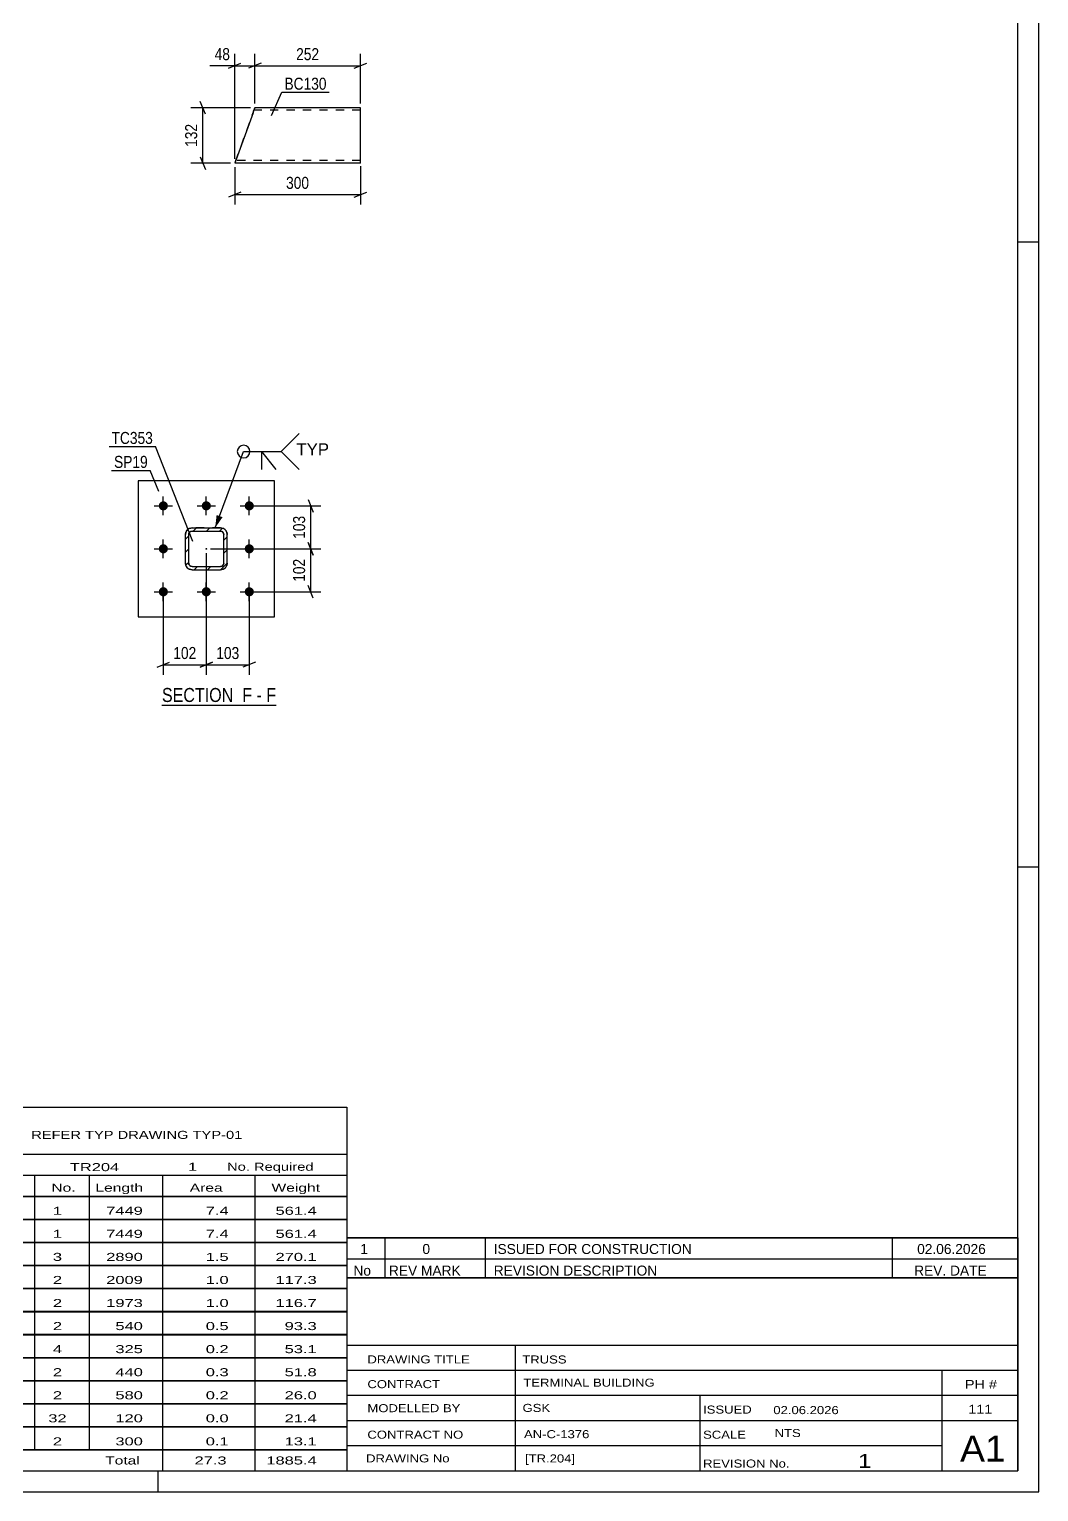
# Model space of a CAD drawing. Header units: millimetres. Extents: x 0 to 841, y 0 to 594.
# Drawn here: x 600.2 to 841, y 0 to 348.8 of the extents above; entities that cross this region are included whole.
import ezdxf

# ---------------------------------------------------------------- set-up
doc = ezdxf.new("R2010")
doc.units = ezdxf.units.MM
doc.linetypes.add('DXK_LINE_DOT2', pattern=[3.9198, 1.9599, -1.9599])
doc.linetypes.add('DXK_LINE_DOT3', pattern=[5.9187, 2.979, -0.9799, 0.9799, -0.9799])
doc.styles.add('Arial', font='ARIAL.TTF', dxfattribs={"height": 0.2})
doc.styles.add('Arial Narrow', font='ARIALN.TTF', dxfattribs={"height": 0.2})

# ---------------------------------------------------------------- blocks, each defined once
blk = doc.blocks.new('Unknown-570388081-1132')
at = {"color": 5, "linetype": 'Continuous'}
for p, q in [((841, 0), (841, 594)), ((836, 5), (836, 589)), ((841, 298), (836, 298)), ((841, 149), (836, 149)), ((5, 5), (836, 5)), ((631, 0), (631, 5)), ((0, 0), (841, 0))]:
    blk.add_line(p, q, dxfattribs=at)
blk = doc.blocks.new('Unknown-570388081-22 - 9984')
at = {"color": 6, "linetype": 'Continuous'}
blk.add_line((631.87, 187.61), (659.09, 187.61), dxfattribs=at)
at = {"color": 0, "linetype": 'Continuous'}
blk.add_wipeout([(649.98, 188.36), (649.98, 191.86), (631.87, 191.86), (631.87, 188.36)], dxfattribs=at)
at = {"color": 7, "linetype": 'Continuous', "style": 'Arial Narrow'}
blk.add_text('SECTION ', height=3.34, dxfattribs=at).set_placement((631.87, 188.36))
at = {"color": 0, "linetype": 'Continuous'}
blk.add_wipeout([(653.37, 188.36), (653.37, 191.86), (651.03, 191.86), (651.03, 188.36)], dxfattribs=at)
blk.add_wipeout([(655.7, 188.36), (655.7, 191.86), (654.42, 191.86), (654.42, 188.36)], dxfattribs=at)
at = {"color": 7, "linetype": 'Continuous', "style": 'Arial Narrow'}
blk.add_text('F', height=3.34, dxfattribs=at).set_placement((651.03, 188.36))
at = {"color": 0, "linetype": 'Continuous'}
blk.add_wipeout([(659.09, 188.36), (659.09, 191.86), (656.75, 191.86), (656.75, 188.36)], dxfattribs=at)
at = {"color": 7, "linetype": 'Continuous', "style": 'Arial Narrow'}
for s, p in [('-', (654.42, 188.36)), ('F', (656.75, 188.36))]:
    blk.add_text(s, height=3.34, dxfattribs=at).set_placement(p)
blk = doc.blocks.new('Part-570388081-10019 - 9984')
at = {"linetype": 'Continuous'}
h = blk.add_hatch(dxfattribs=at)
h.set_pattern_fill('', scale=0.7, style=0, pattern_type=0)
h.set_pattern_definition([(45, (645.8508, 219.8917), (-1.57154, 1.57154), [])])
h.paths.add_polyline_path([(639.05, 219.89), (645.85, 219.89), (646.46, 220.01), (646.98, 220.36), (647.33, 220.88), (647.45, 221.49), (647.45, 228.29), (647.33, 228.9), (646.98, 229.42), (646.46, 229.77), (645.85, 229.89), (639.05, 229.89), (638.44, 229.77), (637.92, 229.42), (637.57, 228.9), (637.45, 228.29), (637.45, 221.49), (637.57, 220.88), (637.92, 220.36), (638.44, 220.01)])
h.paths.add_polyline_path([(638.31, 221.19), (638.25, 221.49), (638.25, 228.29), (638.31, 228.6), (638.49, 228.86), (638.74, 229.03), (639.05, 229.09), (645.85, 229.09), (646.16, 229.03), (646.42, 228.86), (646.59, 228.6), (646.65, 228.29), (646.65, 221.49), (646.59, 221.19), (646.42, 220.93), (646.16, 220.75), (645.85, 220.69), (639.05, 220.69), (638.74, 220.75), (638.49, 220.93)])
blk.add_hatch(color=246, dxfattribs=at).paths.add_polyline_path([(642.45, 224.79, -1), (642.45, 224.99, -1)])
at = {"color": 7, "linetype": 'DXK_LINE_DOT2'}
for p, q in [((637.45, 228.29), (637.57, 228.9)), ((637.45, 221.49), (637.45, 228.29)), ((638.31, 228.6), (638.25, 228.29)), ((638.25, 221.49), (638.25, 228.29)), ((638.44, 229.77), (639.05, 229.89)), ((639.05, 229.09), (638.74, 229.03)), ((645.85, 229.89), (639.05, 229.89)), ((639.05, 229.09), (645.85, 229.09)), ((645.85, 229.89), (646.46, 229.77)), ((646.16, 229.03), (645.85, 229.09)), ((646.65, 228.29), (646.59, 228.6)), ((646.65, 221.49), (646.65, 228.29)), ((647.33, 228.9), (647.45, 228.29)), ((647.45, 221.49), (647.45, 228.29)), ((637.57, 220.88), (637.45, 221.49)), ((638.25, 221.49), (638.31, 221.19)), ((639.05, 219.89), (638.44, 220.01)), ((638.74, 220.75), (639.05, 220.69)), ((639.05, 220.69), (645.85, 220.69)), ((639.05, 219.89), (645.85, 219.89)), ((645.85, 220.69), (646.16, 220.75)), ((646.46, 220.01), (645.85, 219.89)), ((646.59, 221.19), (646.65, 221.49)), ((647.45, 221.49), (647.33, 220.88))]:
    blk.add_line(p, q, dxfattribs=at)
at = {"color": 2, "linetype": 'Continuous'}
for p, q in [((637.57, 228.9), (637.45, 228.29)), ((637.45, 228.29), (637.45, 228.29)), ((637.45, 221.49), (637.45, 228.29)), ((638.25, 228.29), (638.31, 228.6)), ((638.25, 228.29), (638.25, 228.29)), ((638.25, 221.49), (638.25, 228.29)), ((639.05, 229.89), (638.44, 229.77)), ((638.74, 229.03), (639.05, 229.09)), ((639.05, 229.89), (639.05, 229.89)), ((639.05, 229.89), (645.85, 229.89)), ((639.05, 229.09), (639.05, 229.09)), ((639.05, 229.09), (645.85, 229.09)), ((645.85, 229.89), (645.85, 229.89)), ((646.46, 229.77), (645.85, 229.89)), ((645.85, 229.09), (645.85, 229.09)), ((645.85, 229.09), (646.16, 229.03)), ((646.59, 228.6), (646.65, 228.29)), ((646.65, 228.29), (646.65, 228.29)), ((646.65, 221.49), (646.65, 228.29)), ((647.45, 228.29), (647.33, 228.9)), ((647.45, 228.29), (647.45, 228.29)), ((647.45, 221.49), (647.45, 228.29)), ((637.45, 221.49), (637.45, 221.49)), ((637.45, 221.49), (637.57, 220.88)), ((638.25, 221.49), (638.25, 221.49)), ((638.31, 221.19), (638.25, 221.49)), ((638.44, 220.01), (639.05, 219.89)), ((639.05, 220.69), (638.74, 220.75)), ((639.05, 220.69), (639.05, 220.69)), ((639.05, 220.69), (645.85, 220.69)), ((639.05, 219.89), (639.05, 219.89)), ((639.05, 219.89), (645.85, 219.89)), ((646.16, 220.75), (645.85, 220.69)), ((645.85, 220.69), (645.85, 220.69)), ((645.85, 219.89), (646.46, 220.01)), ((645.85, 219.89), (645.85, 219.89)), ((646.65, 221.49), (646.59, 221.19)), ((646.65, 221.49), (646.65, 221.49)), ((647.33, 220.88), (647.45, 221.49)), ((647.45, 221.49), (647.45, 221.49))]:
    blk.add_line(p, q, dxfattribs=at)
at = {"color": 7, "linetype": 'DXK_LINE_DOT3'}
blk.add_line((642.45, 224.89), (642.45, 224.89), dxfattribs=at)
at = {"color": 246, "linetype": 'DXK_LINE_DOT2'}
blk.add_line((642.45, 224.89), (642.45, 224.89), dxfattribs=at)
at = {"color": 246, "linetype": 'Continuous'}
blk.add_circle((642.45, 224.89), 0.1, dxfattribs=at)
at = {"color": 7, "linetype": 'DXK_LINE_DOT2'}
for centre, radius, start, end in [((639.05, 228.29), 1.6, 112.4999, 157.4999), ((639.05, 228.29), 0.8, 112.4999, 157.4999), ((645.85, 228.29), 0.8, 22.4999, 67.4999), ((645.85, 228.29), 1.6, 22.4999, 67.4999), ((639.05, 221.49), 1.6, 202.4999, 247.4999), ((639.05, 221.49), 0.8, 202.4999, 247.4999), ((645.85, 221.49), 0.8, 292.4999, 337.4999), ((645.85, 221.49), 1.6, 292.4999, 337.4999)]:
    blk.add_arc(centre, radius, start, end, dxfattribs=at)
at = {"color": 2, "linetype": 'Continuous'}
for centre, radius, start, end in [((639.05, 228.29), 1.6, 112.4999, 157.4999), ((639.05, 228.29), 0.8, 112.4999, 157.4999), ((645.85, 228.29), 0.8, 22.4999, 67.4999), ((645.85, 228.29), 1.6, 22.4999, 67.4999), ((639.05, 221.49), 1.6, 202.4999, 247.4999), ((639.05, 221.49), 0.8, 202.4999, 247.4999), ((645.85, 221.49), 0.8, 292.4999, 337.4999), ((645.85, 221.49), 1.6, 292.4999, 337.4999)]:
    blk.add_arc(centre, radius, start, end, dxfattribs=at)
blk = doc.blocks.new('Part-570388081-10025 - 9984')
at = {"color": 2, "linetype": 'Continuous'}
for p, q in [((626.2, 241.14), (626.2, 208.64)), ((658.7, 241.14), (626.2, 241.14)), ((658.7, 208.64), (658.7, 241.14)), ((626.2, 208.64), (658.7, 208.64))]:
    blk.add_line(p, q, dxfattribs=at)
blk = doc.blocks.new('Bolt-570388081-10070 - 9984')
at = {"linetype": 'Continuous'}
for points in [[(632.2, 236.24, -1), (632.2, 234.04, -1)], [(642.45, 236.24, -1), (642.45, 234.04, -1)], [(652.7, 236.24, -1), (652.7, 234.04, -1)], [(632.2, 225.99, -1), (632.2, 223.79, -1)], [(652.7, 225.99, -1), (652.7, 223.79, -1)], [(632.2, 215.74, -1), (632.2, 213.54, -1)], [(642.45, 215.74, -1), (642.45, 213.54, -1)], [(652.7, 215.74, -1), (652.7, 213.54, -1)]]:
    blk.add_hatch(color=1, dxfattribs=at).paths.add_polyline_path(points)
at = {"color": 1, "linetype": 'Continuous'}
for p, q in [((632.2, 232.94), (632.2, 237.34)), ((642.45, 232.94), (642.45, 237.34)), ((652.7, 232.94), (652.7, 237.34)), ((630, 235.14), (634.4, 235.14)), ((640.25, 235.14), (644.65, 235.14)), ((650.5, 235.14), (654.9, 235.14)), ((632.2, 222.69), (632.2, 227.09)), ((652.7, 222.69), (652.7, 227.09)), ((630, 224.89), (634.4, 224.89)), ((650.5, 224.89), (654.9, 224.89)), ((632.2, 212.44), (632.2, 216.84)), ((642.45, 212.44), (642.45, 216.84)), ((652.7, 212.44), (652.7, 216.84)), ((630, 214.64), (634.4, 214.64)), ((640.25, 214.64), (644.65, 214.64)), ((650.5, 214.64), (654.9, 214.64))]:
    blk.add_line(p, q, dxfattribs=at)
blk = doc.blocks.new('Part-570388081-2299 - 2293')
at = {"color": 7, "linetype": 'DXK_LINE_DOT2'}
for p, q in [((654.02, 330.09), (649.22, 316.89)), ((653.67, 329.12), (653.74, 329.32)), ((653.74, 329.32), (653.75, 329.35)), ((653.75, 329.35), (653.79, 329.45)), ((653.79, 329.45), (653.8, 329.49)), ((653.8, 329.49), (653.8, 329.49)), ((679.22, 329.49), (653.8, 329.49)), ((654.02, 330.09), (654.02, 330.09)), ((679.22, 316.89), (679.22, 330.09)), ((649.44, 317.49), (649.44, 317.49)), ((679.22, 317.49), (649.44, 317.49)), ((649.22, 316.89), (649.22, 316.89))]:
    blk.add_line(p, q, dxfattribs=at)
at = {"color": 2, "linetype": 'Continuous'}
for p, q in [((653.59, 328.89), (649.22, 316.89)), ((653.59, 328.89), (654.02, 330.09)), ((654.02, 330.09), (654.02, 330.09)), ((679.22, 330.09), (654.02, 330.09)), ((679.22, 316.89), (679.22, 330.09)), ((649.22, 316.89), (649.22, 316.89)), ((679.22, 316.89), (649.22, 316.89))]:
    blk.add_line(p, q, dxfattribs=at)
blk = doc.blocks.new('StraightDimension-570388081-10257 - 9984')
at = {"color": 7, "linetype": 'Continuous'}
for p, q in [((642.45, 223.89), (642.45, 194.86)), ((652.7, 213.64), (652.7, 194.86)), ((640.95, 196.66), (643.95, 197.86)), ((642.45, 197.26), (652.7, 197.26)), ((654.2, 197.86), (651.2, 196.66))]:
    blk.add_line(p, q, dxfattribs=at)
at = {"color": 0}
blk.add_wipeout([(650.92, 198.01), (650.92, 202.21), (644.23, 202.21), (644.23, 198.01)], dxfattribs=at)
at = {"color": 3, "style": 'Arial Narrow'}
blk.add_text('103', height=2.863, dxfattribs=at).set_placement((644.83, 198.61))
blk = doc.blocks.new('StraightDimension-570388081-10258 - 9984')
at = {"color": 7, "linetype": 'Continuous'}
for p, q in [((642.45, 223.89), (642.45, 194.86)), ((632.2, 213.64), (632.2, 194.86)), ((630.7, 196.66), (633.7, 197.86)), ((632.2, 197.26), (642.45, 197.26)), ((643.95, 197.86), (640.95, 196.66))]:
    blk.add_line(p, q, dxfattribs=at)
at = {"color": 0}
blk.add_wipeout([(640.67, 198.01), (640.67, 202.21), (633.98, 202.21), (633.98, 198.01)], dxfattribs=at)
at = {"color": 3, "style": 'Arial Narrow'}
blk.add_text('102', height=2.863, dxfattribs=at).set_placement((634.58, 198.61))
blk = doc.blocks.new('StraightDimension-570388081-10288 - 9984')
at = {"color": 7, "linetype": 'Continuous'}
for p, q in [((653.7, 235.14), (669.76, 235.14)), ((666.76, 236.64), (667.96, 233.64)), ((667.36, 224.89), (667.36, 235.14)), ((643.45, 224.89), (669.76, 224.89)), ((667.96, 223.39), (666.76, 226.39))]:
    blk.add_line(p, q, dxfattribs=at)
at = {"color": 0}
blk.add_wipeout([(666.61, 233.36), (662.41, 233.36), (662.41, 226.67), (666.61, 226.67)], dxfattribs=at)
at = {"color": 3, "style": 'Arial Narrow'}
blk.add_text('103', height=2.863, rotation=90.0002, dxfattribs=at).set_placement((666.01, 227.27))
blk = doc.blocks.new('StraightDimension-570388081-10289 - 9984')
at = {"color": 7, "linetype": 'Continuous'}
for p, q in [((643.45, 224.89), (669.76, 224.89)), ((666.76, 226.39), (667.96, 223.39)), ((667.36, 214.64), (667.36, 224.89)), ((653.7, 214.64), (669.76, 214.64)), ((667.96, 213.14), (666.76, 216.14))]:
    blk.add_line(p, q, dxfattribs=at)
at = {"color": 0}
blk.add_wipeout([(666.61, 223.11), (662.41, 223.11), (662.41, 216.42), (666.61, 216.42)], dxfattribs=at)
at = {"color": 3, "style": 'Arial Narrow'}
blk.add_text('102', height=2.863, rotation=90.0002, dxfattribs=at).set_placement((666.01, 217.02))
blk = doc.blocks.new('StraightDimension-570388081-2317 - 2293')
at = {"color": 7, "linetype": 'Continuous'}
for p, q in [((654.02, 331.09), (654.02, 342.94)), ((679.22, 331.09), (679.22, 342.94)), ((655.52, 340.69), (652.52, 339.49)), ((654.02, 340.09), (679.22, 340.09)), ((677.72, 339.49), (680.72, 340.69))]:
    blk.add_line(p, q, dxfattribs=at)
at = {"color": 0}
blk.add_wipeout([(669.96, 340.84), (669.96, 345.04), (663.28, 345.04), (663.28, 340.84)], dxfattribs=at)
at = {"color": 3, "style": 'Arial Narrow'}
blk.add_text('252', height=2.863, dxfattribs=at).set_placement((663.88, 341.44))
blk = doc.blocks.new('StraightDimension-570388081-2302 - 2293')
at = {"color": 7, "linetype": 'Continuous'}
for p, q in [((642.22, 328.59), (641.02, 331.59)), ((653.02, 330.09), (638.77, 330.09)), ((641.62, 316.89), (641.62, 330.09)), ((641.02, 318.39), (642.22, 315.39)), ((648.22, 316.89), (638.77, 316.89))]:
    blk.add_line(p, q, dxfattribs=at)
at = {"color": 0}
blk.add_wipeout([(640.87, 326.83), (636.67, 326.83), (636.67, 320.15), (640.87, 320.15)], dxfattribs=at)
at = {"color": 3, "style": 'Arial Narrow'}
blk.add_text('132', height=2.863, rotation=90.0002, dxfattribs=at).set_placement((640.27, 320.75))
blk = doc.blocks.new('StraightDimension-570388081-2329 - 2293')
at = {"color": 7, "linetype": 'Continuous'}
for p, q in [((649.22, 317.89), (649.22, 342.94)), ((654.02, 331.09), (654.02, 342.94)), ((647.72, 339.49), (650.72, 340.69)), ((649.22, 340.09), (654.02, 340.09)), ((655.52, 340.69), (652.52, 339.49))]:
    blk.add_line(p, q, dxfattribs=at)
at = {"color": 0}
blk.add_wipeout([(648.69, 340.84), (648.69, 345.04), (643.84, 345.04), (643.84, 340.84)], dxfattribs=at)
at = {"color": 7, "linetype": 'Continuous'}
blk.add_line((649.22, 340.09), (643.31, 340.09), dxfattribs=at)
blk.add_line((649.22, 340.09), (643.31, 340.09), dxfattribs=at)
at = {"color": 3, "style": 'Arial Narrow'}
blk.add_text('48', height=2.863, dxfattribs=at).set_placement((644.44, 341.44))
blk = doc.blocks.new('StraightDimension-570388081-2342 - 2293')
at = {"color": 7, "linetype": 'Continuous'}
for p, q in [((649.22, 315.89), (649.22, 306.99)), ((679.22, 316.15), (679.22, 306.99)), ((650.72, 309.99), (647.72, 308.79)), ((649.22, 309.39), (679.22, 309.39)), ((677.72, 308.79), (680.72, 309.99))]:
    blk.add_line(p, q, dxfattribs=at)
at = {"color": 0}
blk.add_wipeout([(667.56, 310.14), (667.56, 314.34), (660.88, 314.34), (660.88, 310.14)], dxfattribs=at)
at = {"color": 3, "style": 'Arial Narrow'}
blk.add_text('300', height=2.863, dxfattribs=at).set_placement((661.48, 310.74))
blk = doc.blocks.new('Unknown-570388081-11264')
at = {"color": 7, "linetype": 'Continuous'}
for p, q in [((676, 60.55), (836, 60.55)), ((836, 60.55), (676, 60.55)), ((676, 60.55), (676, 55.55)), ((685, 60.55), (685, 55.55)), ((709, 60.55), (709, 55.55)), ((806, 60.55), (806, 55.55)), ((836, 60.55), (836, 55.55)), ((676, 55.55), (836, 55.55)), ((676, 55.55), (676, 51.05)), ((676, 55.55), (836, 55.55)), ((685, 55.55), (685, 51.05)), ((709, 55.55), (709, 51.05)), ((806, 55.55), (806, 51.05)), ((836, 55.55), (836, 51.05)), ((836, 51.05), (676, 51.05))]:
    blk.add_line(p, q, dxfattribs=at)
at = {"color": 7, "linetype": 'Continuous', "style": 'Arial Narrow'}
for s, height, width, p in [('1', 2.39, 1.196471, (679.16, 56.7)), ('0', 2.39, 1.196471, (694, 56.7)), ('ISSUED FOR CONSTRUCTION', 2.3861, 1.196471, (711, 56.7)), ('02.06.2026', 2.386, 1.196471, (812, 56.7)), ('No', 2.386, 1.2, (677.54, 51.55)), ('REV MARK', 2.386, 1.2, (686, 51.55)), ('REVISION DESCRIPTION', 2.3861, 1.2, (711, 51.55)), ('REV. DATE', 2.386, 1.2, (811.28, 51.55))]:
    blk.add_text(s, height=height, dxfattribs=dict(at, width=width)).set_placement(p)
blk = doc.blocks.new('Unknown-570388081-11261')
at = {"color": 7, "linetype": 'Continuous'}
for p, q in [((676, 51.05), (676, 5)), ((676, 51.05), (836, 51.05)), ((836, 51), (836, 5)), ((676, 35), (836, 35)), ((716.14, 35), (716.14, 5)), ((676, 29), (836, 29)), ((818, 5.05), (818, 29.05)), ((676, 23), (836, 23)), ((760.14, 23), (760.14, 5)), ((676, 17), (836, 17)), ((676, 11), (818, 11)), ((676, 5), (836, 5))]:
    blk.add_line(p, q, dxfattribs=at)
at = {"color": 7, "style": 'Arial Narrow'}
for s, height, width, p in [('DRAWING TITLE', 1.9089, 1.425378, (680.88, 30.61)), ('TRUSS', 1.909, 1.425378, (717.81, 30.59)), ('CONTRACT', 1.909, 1.425378, (680.88, 24.71)), ('TERMINAL BUILDING', 1.9089, 1.425378, (718.06, 25.07)), ('GSK', 1.909, 1.425378, (717.88, 19.04)), ('MODELLED BY', 1.9089, 1.425378, (680.88, 18.98)), ('ISSUED', 1.909, 1.425378, (760.94, 18.64)), ('02.06.2026', 1.909, 1.425378, (777.69, 18.52)), ('CONTRACT NO', 1.9089, 1.425378, (680.88, 12.66)), ('AN-C-1376', 1.909, 1.425378, (718.23, 12.78)), ('SCALE', 1.909, 1.425378, (760.94, 12.65)), ('A1', 6.204, 1.25, (822.24, 7.2)), ('DRAWING No', 1.909, 1.425378, (680.56, 7)), ('[TR.204]', 1.909, 1.425378, (718.46, 6.99)), ('REVISION No.', 1.9089, 1.425378, (760.94, 5.77)), ('1', 3.34, 1.5, (797.91, 5.68))]:
    blk.add_text(s, height=height, dxfattribs=dict(at, width=width)).set_placement(p)
at = {"color": 7, "linetype": 'Continuous', "style": 'Arial Narrow'}
for s, height, width, p in [('PH #', 2.1, 1.42538, (823.4, 24.55)), ('111', 2.1, 1.42538, (824.19, 18.65)), ('NTS', 1.909, 1.425378, (778, 13.05))]:
    blk.add_text(s, height=height, dxfattribs=dict(at, width=width)).set_placement(p)
blk = doc.blocks.new('Unknown-570388081-11262')
at = {"color": 7, "linetype": 'Continuous'}
for p, q in [((516, 91.75), (676, 91.75)), ((516, 80.5), (516, 91.75)), ((676, 91.75), (676, 80.5)), ((516, 80.5), (676, 80.5)), ((516, 80.5), (516, 75.5)), ((676, 80.5), (676, 75.5)), ((516, 75.5), (676, 75.5)), ((516, 75.5), (516, 70.5)), ((540, 75.5), (540, 70.5)), ((575.5, 75.5), (575.5, 70.5)), ((601.5, 75.5), (601.5, 70.5)), ((614.5, 75.5), (614.5, 70.5)), ((632, 75.5), (632, 70.5)), ((654, 75.5), (654, 70.5)), ((676, 75.5), (676, 70.5)), ((516, 70.5), (676, 70.5)), ((516, 70.45), (516, 65.05)), ((516, 70.45), (676, 70.45)), ((540, 70.5), (540, 65)), ((575.5, 70.5), (575.5, 65)), ((601.5, 70.5), (601.5, 65)), ((614.5, 70.5), (614.5, 65)), ((632, 70.5), (632, 65)), ((654, 70.5), (654, 65)), ((676, 70.45), (676, 65.05)), ((516, 65.05), (676, 65.05)), ((516, 64.95), (516, 59.55)), ((516, 64.95), (676, 64.95)), ((540, 65), (540, 59.5)), ((575.5, 65), (575.5, 59.5)), ((601.5, 65), (601.5, 59.5)), ((614.5, 65), (614.5, 59.5)), ((632, 65), (632, 59.5)), ((654, 65), (654, 59.5)), ((676, 64.95), (676, 59.55)), ((516, 59.55), (676, 59.55)), ((516, 59.45), (516, 54.05)), ((516, 59.45), (676, 59.45)), ((540, 59.5), (540, 54)), ((575.5, 59.5), (575.5, 54)), ((601.5, 59.5), (601.5, 54)), ((614.5, 59.5), (614.5, 54)), ((632, 59.5), (632, 54)), ((654, 59.5), (654, 54)), ((676, 59.45), (676, 54.05)), ((516, 54.05), (676, 54.05)), ((516, 53.95), (516, 48.55)), ((516, 53.95), (676, 53.95)), ((540, 54), (540, 48.5)), ((575.5, 54), (575.5, 48.5)), ((601.5, 54), (601.5, 48.5)), ((614.5, 54), (614.5, 48.5)), ((632, 54), (632, 48.5)), ((654, 54), (654, 48.5)), ((676, 53.95), (676, 48.55)), ((516, 48.55), (676, 48.55)), ((516, 48.45), (516, 43.05)), ((516, 48.45), (676, 48.45)), ((540, 48.5), (540, 43)), ((575.5, 48.5), (575.5, 43)), ((601.5, 48.5), (601.5, 43)), ((614.5, 48.5), (614.5, 43)), ((632, 48.5), (632, 43)), ((654, 48.5), (654, 43)), ((676, 48.45), (676, 43.05)), ((516, 43.05), (676, 43.05)), ((516, 42.95), (516, 37.55)), ((516, 42.95), (676, 42.95)), ((540, 43), (540, 37.5)), ((575.5, 43), (575.5, 37.5)), ((601.5, 43), (601.5, 37.5)), ((614.5, 43), (614.5, 37.5)), ((632, 43), (632, 37.5)), ((654, 43), (654, 37.5)), ((676, 42.95), (676, 37.55)), ((516, 37.55), (676, 37.55)), ((516, 37.45), (516, 32.05)), ((516, 37.45), (676, 37.45)), ((540, 37.5), (540, 32)), ((575.5, 37.5), (575.5, 32)), ((601.5, 37.5), (601.5, 32)), ((614.5, 37.5), (614.5, 32)), ((632, 37.5), (632, 32)), ((654, 37.5), (654, 32)), ((676, 37.45), (676, 32.05)), ((516, 32.05), (676, 32.05)), ((516, 31.95), (516, 26.55)), ((516, 31.95), (676, 31.95)), ((540, 32), (540, 26.5)), ((575.5, 32), (575.5, 26.5)), ((601.5, 32), (601.5, 26.5)), ((614.5, 32), (614.5, 26.5)), ((632, 32), (632, 26.5)), ((654, 32), (654, 26.5)), ((676, 31.95), (676, 26.55)), ((516, 26.55), (676, 26.55)), ((516, 26.45), (516, 21.05)), ((516, 26.45), (676, 26.45)), ((540, 26.5), (540, 21)), ((575.5, 26.5), (575.5, 21)), ((601.5, 26.5), (601.5, 21)), ((614.5, 26.5), (614.5, 21)), ((632, 26.5), (632, 21)), ((654, 26.5), (654, 21)), ((676, 26.45), (676, 21.05)), ((516, 21.05), (676, 21.05)), ((516, 20.95), (516, 15.55)), ((516, 20.95), (676, 20.95)), ((540, 21), (540, 15.5)), ((575.5, 21), (575.5, 15.5)), ((601.5, 21), (601.5, 15.5)), ((614.5, 21), (614.5, 15.5)), ((632, 21), (632, 15.5)), ((654, 21), (654, 15.5)), ((676, 20.95), (676, 15.55)), ((516, 15.55), (676, 15.55)), ((516, 15.45), (516, 10.05)), ((516, 15.45), (676, 15.45)), ((540, 15.5), (540, 10)), ((575.5, 15.5), (575.5, 10)), ((601.5, 15.5), (601.5, 10)), ((614.5, 15.5), (614.5, 10)), ((632, 15.5), (632, 10)), ((654, 15.5), (654, 10)), ((676, 15.45), (676, 10.05)), ((516, 10.05), (676, 10.05)), ((516, 10), (676, 10)), ((516, 10), (516, 5)), ((632, 10), (632, 5)), ((654, 10), (654, 5)), ((676, 10), (676, 5)), ((516, 5), (676, 5))]:
    blk.add_line(p, q, dxfattribs=at)
at = {"color": 7, "style": 'Arial Narrow'}
for s, height, width, p in [('GENERAL NOTES & WELD DETAILS :', 2.8633, 1.4, (517.15, 84.06)), ('REFER TYP DRAWING TYP-01', 1.9089, 1.6, (600.7, 84.16)), ("MATERIAL LIST FOR ASSEMBLY MK'D", 1.9089, 1.6, (517.15, 76.56)), ('TR204', 1.909, 1.794707, (609.9, 76.47)), ('1', 1.91, 1.794707, (638.08, 76.56)), ('No. Required', 1.9089, 1.6, (647.41, 76.56)), ('Mark', 1.909, 1.7, (517.34, 71.5)), ('Profile', 1.909, 1.7, (550.41, 71.5)), ('Material', 1.909, 1.7, (580.54, 71.56)), ('No.', 1.909, 1.7, (605.5, 71.56)), ('Length', 1.909, 1.7, (616, 71.56)), ('Area', 1.909, 1.7, (638.5, 71.56)), ('Weight', 1.909, 1.7, (658, 71.56))]:
    blk.add_text(s, height=height, dxfattribs=dict(at, width=width)).set_placement(p)
at = {"color": 7, "linetype": 'Continuous', "style": 'Arial Narrow'}
for s, height, width, p in [('BC408', 1.909, 1.794707, (517.5, 66.06)), ('RHS300*200*10', 1.9089, 1.794707, (542, 66.06)), ('E350', 1.909, 1.794707, (581.74, 66.06)), ('1', 1.91, 1.794707, (605.86, 66.06)), ('7449', 1.909, 1.794707, (618.58, 66.06)), ('7.4', 1.909, 1.794707, (642.32, 66.06)), ('561.4', 1.909, 1.794707, (658.96, 66.06)), ('TR204', 1.909, 1.794707, (517.5, 60.56)), ('RHS300*200*10', 1.9089, 1.794707, (542, 60.56)), ('E350', 1.909, 1.794707, (581.74, 60.56)), ('1', 1.91, 1.794707, (605.86, 60.56)), ('7449', 1.909, 1.794707, (618.58, 60.56)), ('7.4', 1.909, 1.794707, (642.32, 60.56)), ('561.4', 1.909, 1.794707, (658.96, 60.56)), ('M1304', 1.909, 1.794707, (517.5, 55.06)), ('SHS132*8', 1.909, 1.794707, (542, 55.06)), ('E350', 1.909, 1.794707, (581.74, 55.06)), ('3', 1.91, 1.794707, (605.86, 55.06)), ('2890', 1.909, 1.794707, (618.58, 55.06)), ('1.5', 1.909, 1.794707, (642.32, 55.06)), ('270.1', 1.909, 1.794707, (658.96, 55.06)), ('M741', 1.909, 1.794707, (517.5, 49.56)), ('SHS132*8', 1.909, 1.794707, (542, 49.56)), ('E350', 1.909, 1.794707, (581.74, 49.56)), ('2', 1.91, 1.794707, (605.86, 49.56)), ('2009', 1.909, 1.794707, (618.58, 49.56)), ('1.0', 1.909, 1.794707, (642.32, 49.56)), ('117.3', 1.909, 1.794707, (658.96, 49.56)), ('M742', 1.909, 1.794707, (517.5, 44.06)), ('SHS132*8', 1.909, 1.794707, (542, 44.06)), ('E350', 1.909, 1.794707, (581.74, 44.06)), ('2', 1.91, 1.794707, (605.86, 44.06)), ('1973', 1.909, 1.794707, (618.58, 44.06)), ('1.0', 1.909, 1.794707, (642.32, 44.06)), ('116.7', 1.909, 1.794707, (658.96, 44.06)), ('SP5', 1.909, 1.794707, (517.5, 38.56)), ('PL25*440', 1.909, 1.794707, (542, 38.56)), ('E350', 1.909, 1.794707, (581.74, 38.56)), ('2', 1.91, 1.794707, (605.86, 38.56)), ('540', 1.909, 1.794707, (620.77, 38.56)), ('0.5', 1.909, 1.794707, (642.32, 38.56)), ('93.3', 1.909, 1.794707, (661.14, 38.56)), ('SP19', 1.909, 1.794707, (517.5, 33.06)), ('PL16*325', 1.909, 1.794707, (542, 33.06)), ('E350', 1.909, 1.794707, (581.74, 33.06)), ('4', 1.91, 1.794707, (605.86, 33.06)), ('325', 1.909, 1.794707, (620.77, 33.06)), ('0.2', 1.909, 1.794707, (642.32, 33.06)), ('53.1', 1.909, 1.794707, (661.14, 33.06)), ('SP6', 1.909, 1.794707, (517.5, 27.56)), ('PL25*300', 1.909, 1.794707, (542, 27.56)), ('E350', 1.909, 1.794707, (581.74, 27.56)), ('2', 1.91, 1.794707, (605.86, 27.56)), ('440', 1.909, 1.794707, (620.77, 27.56)), ('0.3', 1.909, 1.794707, (642.32, 27.56)), ('51.8', 1.909, 1.794707, (661.14, 27.56)), ('TC353', 1.909, 1.794707, (517.5, 22.06)), ('SHS100*8', 1.909, 1.794707, (542, 22.06)), ('E350', 1.909, 1.794707, (581.74, 22.06)), ('2', 1.91, 1.794707, (605.86, 22.06)), ('580', 1.909, 1.794707, (620.77, 22.06)), ('0.2', 1.909, 1.794707, (642.32, 22.06)), ('26.0', 1.909, 1.794707, (661.14, 22.06)), ('ST5', 1.909, 1.794707, (517.5, 16.56)), ('PL12*120', 1.909, 1.794707, (542, 16.56)), ('E350', 1.909, 1.794707, (581.74, 16.56)), ('32', 1.909, 1.794707, (604.76, 16.56)), ('120', 1.909, 1.794707, (620.77, 16.56)), ('0.0', 1.909, 1.794707, (642.32, 16.56)), ('21.4', 1.909, 1.794707, (661.14, 16.56)), ('BC130', 1.909, 1.794707, (517.5, 11.06)), ('SHS132*6', 1.909, 1.794707, (542, 11.06)), ('E350', 1.909, 1.794707, (581.74, 11.06)), ('2', 1.91, 1.794707, (605.86, 11.06)), ('300', 1.909, 1.794707, (620.77, 11.06)), ('0.1', 1.909, 1.794707, (642.32, 11.06)), ('13.1', 1.909, 1.794707, (661.14, 11.06)), ('Total', 1.909, 1.7, (618.33, 6.5)), ('27.3', 1.909, 1.794707, (639.64, 6.5)), ('1885.4', 1.909, 1.794707, (656.77, 6.5))]:
    blk.add_text(s, height=height, dxfattribs=dict(at, width=width)).set_placement(p)
blk = doc.blocks.new('Mark-570388081-10210 - 9984')
at = {"color": 0}
blk.add_wipeout([(629.71, 249.9), (629.71, 252.9), (619.85, 252.9), (619.85, 249.9)], dxfattribs=at)
blk.add_wipeout([(629.71, 249.9), (629.71, 252.9), (619.85, 252.9), (619.85, 249.9)], dxfattribs=at)
at = {"color": 30, "linetype": 'Continuous'}
for p in [(619.25, 249.3), (639.27, 226.67)]:
    blk.add_line(p, (630.31, 249.3), dxfattribs=at)
at = {"color": 3, "style": 'Arial Narrow'}
blk.add_text('TC353', height=2.863, dxfattribs=at).set_placement((619.85, 249.9))
blk = doc.blocks.new('Mark-570388081-10213 - 9984')
at = {"color": 0}
blk.add_wipeout([(628.49, 244.19), (628.49, 247.19), (620.45, 247.19), (620.45, 244.19)], dxfattribs=at)
blk.add_wipeout([(628.49, 244.19), (628.49, 247.19), (620.45, 247.19), (620.45, 244.19)], dxfattribs=at)
at = {"color": 30, "linetype": 'Continuous'}
for p in [(619.85, 243.59), (631.11, 238.56)]:
    blk.add_line(p, (629.09, 243.59), dxfattribs=at)
at = {"color": 3, "style": 'Arial Narrow'}
blk.add_text('SP19', height=2.863, dxfattribs=at).set_placement((620.45, 244.19))
blk = doc.blocks.new('WeldMark-570388081-10225 - 9984')
at = {"linetype": 'Continuous'}
blk.add_hatch(color=30, dxfattribs=at).paths.add_polyline_path([(646.32, 232.44), (644.57, 229.89), (644.91, 232.96)])
at = {"color": 30, "linetype": 'Continuous'}
for p, q in [((644.57, 229.89), (651.34, 248.09)), ((651.34, 248.09), (660.34, 248.09))]:
    blk.add_line(p, q, dxfattribs=at)
at = {"color": 3, "linetype": 'Continuous'}
for q in [(659.05, 243.8), (655.62, 243.8)]:
    blk.add_line((655.62, 248.09), q, dxfattribs=at)
for start, end in [(90, 270), (270, 90)]:
    blk.add_arc((651.34, 248.09), 1.5, start, end, dxfattribs=at)
at = {"color": 0, "linetype": 'Continuous'}
blk.add_wipeout([(671.71, 247.19), (671.71, 250.19), (663.94, 250.19), (663.94, 247.19)], dxfattribs=at)
blk.add_wipeout([(671.71, 247.19), (671.71, 250.19), (663.94, 250.19), (663.94, 247.19)], dxfattribs=at)
at = {"color": 3, "linetype": 'Continuous'}
for q in [(664.62, 252.38), (664.62, 243.8)]:
    blk.add_line((660.34, 248.09), q, dxfattribs=at)
at = {"color": 3, "linetype": 'Continuous', "style": 'Arial'}
blk.add_text('TYP', height=2.865, dxfattribs=at).set_placement((663.94, 247.19))
blk = doc.blocks.new('Mark-570388081-2295 - 2293')
at = {"color": 0}
blk.add_wipeout([(671.14, 334.39), (671.14, 337.39), (661.09, 337.39), (661.09, 334.39)], dxfattribs=at)
blk.add_wipeout([(671.14, 334.39), (671.14, 337.39), (661.09, 337.39), (661.09, 334.39)], dxfattribs=at)
at = {"color": 30, "linetype": 'Continuous'}
for p, q in [((657.98, 328.26), (660.49, 333.79)), ((660.49, 333.79), (671.74, 333.79))]:
    blk.add_line(p, q, dxfattribs=at)
at = {"color": 3, "style": 'Arial Narrow'}
blk.add_text('BC130', height=2.863, dxfattribs=at).set_placement((661.09, 334.39))

msp = doc.modelspace()

# ---------------------------------------------------------------- block references
for name in ['Unknown-570388081-1132', 'Part-570388081-2299 - 2293', 'Part-570388081-10025 - 9984', 'Bolt-570388081-10070 - 9984', 'Part-570388081-10019 - 9984', 'Unknown-570388081-11262', 'Unknown-570388081-11264', 'Unknown-570388081-11261']:
    msp.add_blockref(name, (0, 0))

# ---------------------------------------------------------------- next in the draw order: block references
for name in ['StraightDimension-570388081-2317 - 2293', 'Mark-570388081-10210 - 9984', 'StraightDimension-570388081-10257 - 9984', 'Unknown-570388081-22 - 9984']:
    msp.add_blockref(name, (0, 0))

# ---------------------------------------------------------------- next in the draw order: block references
for name in ['Mark-570388081-2295 - 2293', 'StraightDimension-570388081-2302 - 2293', 'Mark-570388081-10213 - 9984', 'StraightDimension-570388081-10258 - 9984']:
    msp.add_blockref(name, (0, 0))

# ---------------------------------------------------------------- next in the draw order: block references
for name in ['StraightDimension-570388081-2329 - 2293', 'StraightDimension-570388081-10288 - 9984']:
    msp.add_blockref(name, (0, 0))

# ---------------------------------------------------------------- next in the draw order: block references
for name in ['StraightDimension-570388081-2342 - 2293', 'WeldMark-570388081-10225 - 9984', 'StraightDimension-570388081-10289 - 9984']:
    msp.add_blockref(name, (0, 0))

doc.saveas('drawing.dxf')
